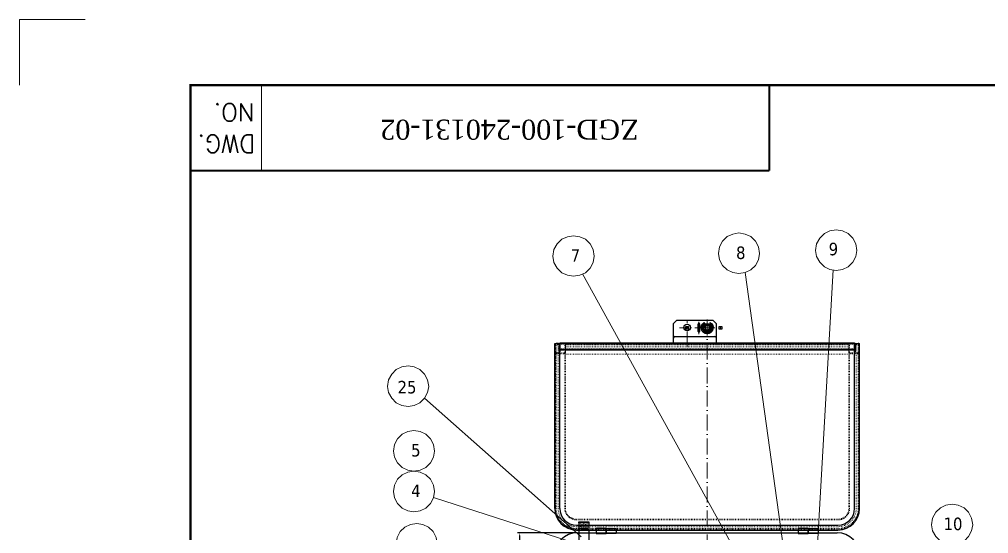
# Model space of a CAD drawing. Header units: millimetres. Extents: x 13152 to 84873, y -6229 to 22177.
# Drawn here: x 28138 to 31046, y 11683 to 13228 of the extents above; entities that cross this region are included whole.
import ezdxf

# ---------------------------------------------------------------- set-up
doc = ezdxf.new("R2010")
doc.units = ezdxf.units.MM
doc.header["$LTSCALE"] = 4
doc.linetypes.add('ACAD_ISO03W100', pattern=[1.18, 0.47, -0.71])
doc.linetypes.add('ACAD_ISO10W100', pattern=[18, 12, -3, 0, -3])
doc.layers.add('1', color=12, linetype='Continuous')
doc.layers.add('2', color=3, linetype='Continuous')
doc.layers.add('paper', color=254, linetype='Continuous', plot=False)
doc.layers.add('标注、文本', color=3, linetype='Continuous', lineweight=25)
doc.layers.add('铁心', color=3, linetype='Continuous', lineweight=0)
doc.styles.add('ROMANS', font='romans.shx', dxfattribs={"bigfont": 'whgtxt.shx'})
doc.styles.add('Tahoma$001', font='tahoma.ttf', dxfattribs={"height": 2.159784})
doc.styles.add('TH_GBDIM', font='romans.shx', dxfattribs={"width": 0.8, "bigfont": 'gbcbig.shx'})
doc.styles.add('Times New Roman_txtstyle_35000.00_0_035000.0000', font='times.ttf', dxfattribs={"height": 35000})
doc.dimstyles.new('TH_GBDIM1', dxfattribs={"dimscale": 3, "dimtxt": 3.5, "dimasz": 2.5, "dimexe": 2, "dimexo": 0, "dimgap": 1.5, "dimtad": 1, "dimdec": 1, "dimzin": 0, "dimdsep": 46, "dimtxsty": 'TH_GBDIM', "dimcen": 2.5, "dimclrd": 3, "dimclre": 256, "dimclrt": 2, "dimadec": 0, "dimazin": 0, "dimtfac": 0.714286, "dimtdec": 1, "dimtmove": 0, "dimatfit": 3, "dimfxl": 1, "dimtzin": 0, "dimlwd": -1, "dimlwe": -1, "dimarcsym": 0})

# ---------------------------------------------------------------- blocks, each defined once
blk = doc.blocks.new('*D208')
at = {"layer": 'Defpoints', "color": 0, "transparency": 16777216}
for p in [(29811.9, 11685.7), (29639, 10822.7), (29769.4, 10822.7)]:
    blk.add_point(p, dxfattribs=at)
at = {"layer": '标注、文本', "transparency": 16777216}
for p, q in [((29811.9, 11685.7), (29633, 11685.7)), ((29769.4, 10822.7), (29633, 10822.7))]:
    blk.add_line(p, q, dxfattribs=at)
at = {"layer": '标注、文本', "color": 3, "transparency": 16777216}
blk.add_line((29639, 11678.2), (29639, 10830.2), dxfattribs=at)
for points in [[(29637.8, 11678.2), (29640.3, 11678.2), (29639, 11685.7)], [(29637.8, 10830.2), (29640.3, 10830.2), (29639, 10822.7)]]:
    blk.add_solid(points, dxfattribs=at)
at = {"layer": '标注、文本', "color": 2, "transparency": 16777216, "insert": (29629.3, 11254.2), "char_height": 10.5, "attachment_point": 5, "rotation": 90, "style": 'TH_GBDIM'}
blk.add_mtext('863.0', dxfattribs=at)
blk = doc.blocks.new('huuuuu')
at = {"layer": '标注、文本', "color": 1, "linetype": 'ACAD_ISO10W100', "lineweight": 18}
for p, q in [((2108, -5579.3), (2153.5, -5579.3)), ((2130.7, -5602.1), (2130.7, -5556.6))]:
    blk.add_line(p, q, dxfattribs=at)
at = {"layer": '标注、文本', "color": 2, "linetype": 'ACAD_ISO03W100', "lineweight": 18}
for p, q in [((2113.7, -5573.3), (2117, -5573.3)), ((2144.5, -5573.3), (2147.7, -5573.3)), ((2113.7, -5585.3), (2117, -5585.3)), ((2144.5, -5585.3), (2147.7, -5585.3))]:
    blk.add_line(p, q, dxfattribs=at)
at = {"layer": '标注、文本'}
for p, q in [((2121.7, -5563.7), (2123.2, -5566.3)), ((2138.2, -5566.3), (2139.7, -5563.7))]:
    blk.add_line(p, q, dxfattribs=at)
for radius in [18, 15]:
    blk.add_arc((2130.7, -5579.3), radius, 120, 60, dxfattribs=at)

msp = doc.modelspace()

# ---------------------------------------------------------------- linework, layer by layer
at = {"layer": '1', "color": 0, "lineweight": 40}
for p in [(30387.58, 13030.25), (28650.99, 12773.71)]:
    msp.add_line(p, (30387.58, 12773.71), dxfattribs=at)
at = {"layer": '1', "color": 0, "lineweight": 40, "const_width": 6.91}
msp.add_lwpolyline([(28650.99, 7583.67), (36228.84, 7583.67), (36228.84, 13030.25), (28650.99, 13030.25), (28650.99, 7583.67)], dxfattribs=at)
at = {"layer": '2', "lineweight": 13}
msp.add_line((28864.11, 13030.25), (28864.11, 12773.71), dxfattribs=at)
at = {"layer": 'paper', "lineweight": 13}
for q in [(28137.9, 13030.25), (28335.24, 13227.59)]:
    msp.add_line((28137.9, 13227.59), q, dxfattribs=at)
at = {"layer": '标注、文本'}
for p, q in [((30099.94, 12313.77), (30109.94, 12323.77)), ((30099.94, 12313.77), (30099.94, 12253.77)), ((30219.94, 12323.77), (30109.94, 12323.77)), ((30137.94, 12297.77), (30137.94, 12305.77)), ((30137.94, 12305.77), (30145.94, 12305.77)), ((30145.94, 12305.77), (30145.94, 12297.77)), ((30174.44, 12290.98), (30174.44, 12312.48)), ((30174.94, 12290.77), (30174.94, 12312.77)), ((30178.94, 12290.77), (30178.94, 12312.77)), ((30179.44, 12290.98), (30179.44, 12312.48)), ((30194.69, 12311.74), (30190.21, 12297.95)), ((30194.69, 12311.74), (30209.19, 12311.74)), ((30195.44, 12300.27), (30195.44, 12303.27)), ((30208.44, 12300.27), (30208.44, 12303.27)), ((30213.67, 12297.95), (30209.19, 12311.74)), ((30219.94, 12323.77), (30229.94, 12313.77)), ((30229.94, 12253.77), (30229.94, 12313.77)), ((30237.94, 12297.77), (30237.94, 12305.77)), ((30237.94, 12305.77), (30245.94, 12305.77)), ((30245.94, 12305.77), (30245.94, 12297.77)), ((30104.94, 12275.18), (30224.94, 12275.18)), ((30145.94, 12297.77), (30137.94, 12297.77)), ((30190.21, 12297.95), (30201.94, 12289.43)), ((30201.94, 12289.43), (30213.67, 12297.95)), ((30245.94, 12297.77), (30237.94, 12297.77)), ((29744.44, 11759.27), (29744.44, 12254.77)), ((29744.44, 12254.77), (29759.44, 12254.77)), ((29746.48, 12254.27), (29748.48, 12254.27)), ((29755.44, 12254.27), (29748.44, 12254.27)), ((29754.44, 12254.27), (30649.44, 12254.27)), ((29757.44, 12252.27), (29757.44, 12229.27)), ((29759.44, 12256.27), (30644.44, 12256.27)), ((29759.44, 12256.27), (29759.44, 12254.27)), ((29759.44, 11759.27), (29759.44, 12254.77)), ((29759.44, 12254.27), (30644.44, 12254.27)), ((29759.44, 12252.27), (29759.44, 12229.27)), ((29774.48, 12254.27), (29776.48, 12254.27)), ((30099.94, 12263.77), (30099.94, 12253.77)), ((30099.94, 12253.77), (30229.94, 12253.77)), ((30229.94, 12253.77), (30229.94, 12263.77)), ((30629.4, 12254.27), (30627.4, 12254.27)), ((30644.44, 12256.27), (30644.44, 12254.27)), ((30644.44, 12254.77), (30659.44, 12254.77)), ((30644.44, 11759.27), (30644.44, 12254.77)), ((30644.44, 12252.27), (30644.44, 12229.27)), ((30646.44, 12252.27), (30646.44, 12229.27)), ((30648.44, 12254.27), (30655.44, 12254.27)), ((30657.4, 12254.27), (30655.4, 12254.27)), ((30659.44, 11759.27), (30659.44, 12254.77)), ((29759.44, 12241.77), (29757.44, 12241.77)), ((29759.44, 12236.77), (29757.44, 12236.77)), ((29759.44, 12229.27), (29757.44, 12229.27)), ((29759.44, 12237.27), (30644.44, 12237.27)), ((29759.44, 12235.27), (30644.44, 12235.27)), ((30644.44, 12241.77), (30646.44, 12241.77)), ((30644.44, 12236.77), (30646.44, 12236.77)), ((30644.44, 12229.27), (30646.44, 12229.27)), ((29809.44, 11709.27), (30594.44, 11709.27)), ((29809.44, 11694.27), (30594.44, 11694.27)), ((29816.94, 11719.27), (29846.94, 11719.27)), ((29816.94, 11716.27), (29816.94, 11719.27)), ((29846.94, 11716.27), (29816.94, 11716.27)), ((29816.94, 11716.27), (29816.94, 11637.36)), ((29821.94, 11715.77), (29822.44, 11716.27)), ((29846.94, 11719.27), (29846.94, 11716.27)), ((29846.94, 11716.27), (29846.94, 11637.36)), ((29868.94, 11698.67), (29868.94, 11683.67)), ((29898.94, 11698.67), (29868.94, 11698.67)), ((29898.94, 11698.67), (29898.94, 11683.67)), ((29898.94, 11683.67), (29898.94, 11698.67)), ((29898.94, 11683.67), (29898.94, 11698.67)), ((29898.94, 11698.67), (29928.94, 11698.67)), ((29928.94, 11698.67), (29928.94, 11683.67)), ((30504.94, 11698.67), (30474.94, 11698.67)), ((30474.94, 11698.67), (30474.94, 11683.67)), ((30504.94, 11698.67), (30504.94, 11683.67)), ((30504.94, 11683.67), (30504.94, 11698.67)), ((30504.94, 11698.67), (30534.94, 11698.67)), ((30504.94, 11683.67), (30504.94, 11698.67)), ((30534.94, 11698.67), (30534.94, 11683.67)), ((29811.94, 11685.67), (30591.94, 11685.67)), ((29868.94, 11683.67), (29898.94, 11683.67)), ((29928.94, 11683.67), (29898.94, 11683.67)), ((30474.94, 11683.67), (30504.94, 11683.67)), ((30534.94, 11683.67), (30504.94, 11683.67))]:
    msp.add_line(p, q, dxfattribs=at)
at = {"layer": '标注、文本', "color": 1, "linetype": 'ACAD_ISO10W100', "lineweight": 18}
for p, q in [((30141.94, 12305.77), (30141.94, 12297.77)), ((30141.96, 12242.82), (30141.96, 12324.35)), ((30176.94, 12282.28), (30176.94, 12319.28)), ((30176.94, 12310.77), (30176.94, 12288.77)), ((30201.94, 12326.08), (30201.94, 12110.85)), ((30201.94, 12318.53), (30201.94, 12285)), ((30201.94, 12293.23), (30201.94, 12310.31)), ((30241.94, 12305.77), (30241.94, 12297.77)), ((30212.87, 12301.77), (30118.93, 12301.77)), ((30186.07, 12301.77), (30217.8, 12301.77)), ((29761.35, 12239.27), (29756.03, 12239.27)), ((30642.53, 12239.27), (30647.85, 12239.27)), ((30201.94, 11488.36), (30201.94, 12160.65)), ((29831.94, 11716.27), (29831.94, 11696.27))]:
    msp.add_line(p, q, dxfattribs=at)
at = {"layer": '标注、文本', "color": 2, "linetype": 'ACAD_ISO03W100', "lineweight": 18}
for p, q in [((29746.48, 12254.27), (29746.48, 12228.27)), ((29746.94, 12250.27), (29746.94, 11759.26)), ((29746.94, 12250.27), (29754.44, 12250.27)), ((29748.48, 12228.27), (29748.48, 12254.27)), ((29754.44, 11759.27), (29754.44, 12254.77)), ((29754.44, 12254.27), (29754.44, 12250.27)), ((29754.44, 12252.27), (30649.44, 12252.27)), ((29774.48, 12228.27), (29774.48, 12254.27)), ((29776.44, 12252.27), (30627.44, 12252.27)), ((29776.44, 12222.27), (29776.44, 12252.27)), ((29776.44, 12250.27), (30627.44, 12250.27)), ((29776.48, 12254.27), (29776.48, 12228.27)), ((30099.94, 12255.77), (30229.94, 12255.77)), ((30627.4, 12254.27), (30627.4, 12228.27)), ((30627.44, 12252.27), (30627.44, 12222.27)), ((30629.4, 12228.27), (30629.4, 12254.27)), ((30649.44, 11759.27), (30649.44, 12254.77)), ((30649.44, 12254.27), (30649.44, 12250.27)), ((30649.44, 12250.27), (30656.94, 12250.27)), ((30655.4, 12228.27), (30655.4, 12254.27)), ((30656.94, 12250.27), (30656.94, 11759.26)), ((30657.4, 12254.27), (30657.4, 12228.27)), ((29746.44, 12223.27), (29746.44, 11759.76)), ((29746.44, 12223.27), (29776.44, 12223.27)), ((29748.44, 12223.27), (29748.44, 11759.76)), ((29750.48, 12226.27), (29772.48, 12226.27)), ((29750.48, 12224.27), (29772.48, 12224.27)), ((29759.44, 12238.77), (30644.44, 12238.77)), ((29759.44, 12236.77), (30644.44, 12236.77)), ((29774.44, 12223.27), (29774.44, 11759.76)), ((29776.44, 12244.27), (30627.44, 12244.27)), ((29776.44, 12223.27), (29776.44, 11759.76)), ((29776.44, 12222.27), (30627.44, 12222.27)), ((30627.44, 12223.27), (30627.44, 11759.76)), ((30627.44, 12223.27), (30657.44, 12223.27)), ((30629.44, 12223.27), (30629.44, 11759.76)), ((30653.4, 12226.27), (30631.4, 12226.27)), ((30653.4, 12224.27), (30631.4, 12224.27)), ((30655.44, 12223.27), (30655.44, 11759.76)), ((30657.44, 12223.27), (30657.44, 11759.76)), ((30594.44, 11726.76), (29809.44, 11726.76)), ((30594.44, 11724.76), (29809.44, 11724.76)), ((29809.44, 11704.27), (30594.44, 11704.27)), ((30594.44, 11698.76), (29809.44, 11698.76)), ((29809.44, 11696.76), (30594.44, 11696.76)), ((30594.44, 11696.76), (29809.44, 11696.76)), ((29821.94, 11699.27), (29821.94, 11715.77)), ((29821.94, 11715.77), (29841.94, 11715.77)), ((29821.94, 11699.27), (29824.94, 11696.27)), ((29841.94, 11699.27), (29821.94, 11699.27)), ((29822.44, 11716.27), (29841.44, 11716.27)), ((29838.94, 11696.27), (29824.94, 11696.27)), ((29825.94, 11716.27), (29825.94, 11696.27)), ((29826.94, 11716.27), (29826.94, 11696.27)), ((29836.94, 11716.27), (29836.94, 11696.27)), ((29837.94, 11716.27), (29837.94, 11696.27)), ((29838.94, 11696.27), (29841.94, 11699.27)), ((29841.44, 11716.27), (29841.94, 11715.77)), ((29841.94, 11715.77), (29841.94, 11699.27)), ((29898.94, 11697.2), (29898.94, 11691.17)), ((29898.94, 11687.53), (29898.94, 11693.57)), ((30504.94, 11697.2), (30504.94, 11691.17)), ((29868.94, 11685.13), (29868.94, 11691.17)), ((30534.94, 11685.13), (30534.94, 11691.17))]:
    msp.add_line(p, q, dxfattribs=at)
at = {"layer": '标注、文本'}
for centre, radius in [((30141.96, 12302.35), 10), ((30201.94, 12301.77), 12.33), ((30201.94, 12301.77), 7)]:
    msp.add_circle(centre, radius, dxfattribs=at)
for centre, radius, start, end in [((30176.94, 12312.48), 2.5, 0, 180), ((30176.94, 12312.77), 2, 0, 180), ((30201.94, 12303.27), 6.5, 0, 180), ((30104.94, 12270.18), 5, 90, 180), ((30176.94, 12290.98), 2.5, 180, 0), ((30176.94, 12290.77), 2, 180, 0), ((30201.94, 12300.27), 6.5, 180, 0), ((30224.94, 12270.18), 5, 0, 90), ((29755.44, 12252.27), 2, 0, 90), ((30648.44, 12252.27), 2, 90, 180), ((29809.44, 11759.27), 65, 180, 270), ((29809.44, 11759.27), 50, 180, 270), ((30594.44, 11759.27), 65, 270, 0), ((30594.44, 11759.27), 50, 270, 0), ((29811.94, 11618.17), 67.5, 90, 180), ((30591.94, 11618.17), 67.5, 0, 90)]:
    msp.add_arc(centre, radius, start, end, dxfattribs=at)
at = {"layer": '标注、文本', "color": 2, "linetype": 'ACAD_ISO03W100', "lineweight": 18}
for centre, radius, start, end in [((29750.48, 12228.27), 4, 180, 270), ((29750.48, 12228.27), 2, 180, 270), ((29772.48, 12228.27), 2, 270, 0), ((29772.48, 12228.27), 4, 270, 0), ((30631.4, 12228.27), 4, 180, 270), ((30631.4, 12228.27), 2, 180, 270), ((30653.4, 12228.27), 2, 270, 0), ((30653.4, 12228.27), 4, 270, 0), ((29809.44, 11759.76), 63, 180, 270), ((29809.44, 11759.26), 62.5, 180, 270), ((29809.44, 11759.76), 61, 180, 270), ((29809.44, 11759.27), 55, 180, 270), ((29809.44, 11759.76), 35, 180, 270), ((29809.44, 11759.76), 33, 180, 270), ((30594.44, 11759.76), 33, 270, 0), ((30594.44, 11759.76), 63, 270, 0), ((30594.44, 11759.76), 35, 270, 0), ((30594.44, 11759.76), 61, 270, 0), ((30594.44, 11759.27), 55, 270, 0), ((30594.44, 11759.26), 62.5, 270, 0)]:
    msp.add_arc(centre, radius, start, end, dxfattribs=at)
at = {"layer": '铁心', "lineweight": 13}
for points in [[(30650.89, 12533.92), (30647.58, 12553.8), (30638.54, 12570.97), (30624.69, 12584.82), (30607.52, 12592.35), (30589.15, 12595.66), (30570.48, 12592.35), (30553.61, 12584.82), (30539.75, 12570.97), (30530.42, 12553.8), (30527.41, 12533.92), (30530.42, 12515.25), (30539.75, 12498.38), (30553.61, 12484.53), (30570.48, 12476.7), (30589.15, 12473.68), (30607.52, 12476.7), (30624.69, 12484.53), (30638.54, 12498.38), (30647.58, 12515.25)], [(29862.7, 12516.33), (29859.38, 12536.21), (29850.35, 12553.38), (29836.49, 12567.24), (29819.33, 12574.77), (29800.95, 12578.08), (29782.28, 12574.77), (29765.41, 12567.24), (29751.56, 12553.38), (29742.22, 12536.21), (29739.21, 12516.33), (29742.22, 12497.66), (29751.56, 12480.79), (29765.41, 12466.94), (29782.28, 12459.11), (29800.95, 12456.1), (29819.33, 12459.11), (29836.49, 12466.94), (29850.35, 12480.79), (29859.38, 12497.66)], [(30358.88, 12524.46), (30355.57, 12544.33), (30346.53, 12561.5), (30332.67, 12575.36), (30315.51, 12582.89), (30297.13, 12586.2), (30278.46, 12582.89), (30261.59, 12575.36), (30247.74, 12561.5), (30238.4, 12544.33), (30235.39, 12524.46), (30238.4, 12505.78), (30247.74, 12488.92), (30261.59, 12475.06), (30278.46, 12467.23), (30297.13, 12464.22), (30315.51, 12467.23), (30332.67, 12475.06), (30346.53, 12488.92), (30355.57, 12505.78)], [(29366.23, 12125.48), (29362.92, 12145.36), (29353.89, 12162.53), (29340.03, 12176.38), (29322.86, 12183.91), (29304.49, 12187.22), (29285.82, 12183.91), (29268.95, 12176.38), (29255.1, 12162.53), (29245.76, 12145.36), (29242.75, 12125.48), (29245.76, 12106.81), (29255.1, 12089.94), (29268.95, 12076.09), (29285.82, 12068.26), (29304.49, 12065.24), (29322.86, 12068.26), (29340.03, 12076.09), (29353.89, 12089.94), (29362.92, 12106.81)], [(29383.8, 11931.46), (29380.49, 11951.34), (29371.45, 11968.5), (29357.6, 11982.36), (29340.43, 11989.89), (29322.06, 11993.2), (29303.38, 11989.89), (29286.52, 11982.36), (29272.66, 11968.5), (29263.32, 11951.34), (29260.31, 11931.46), (29263.32, 11912.78), (29272.66, 11895.92), (29286.52, 11882.06), (29303.38, 11874.23), (29322.06, 11871.22), (29340.43, 11874.23), (29357.6, 11882.06), (29371.45, 11895.92), (29380.49, 11912.78)], [(29383.8, 11809.48), (29380.49, 11829.36), (29371.45, 11846.52), (29357.6, 11860.38), (29340.43, 11867.91), (29322.06, 11871.22), (29303.38, 11867.91), (29286.52, 11860.38), (29272.66, 11846.52), (29263.32, 11829.36), (29260.31, 11809.48), (29263.32, 11790.8), (29272.66, 11773.94), (29286.52, 11760.08), (29303.38, 11752.25), (29322.06, 11749.24), (29340.43, 11752.25), (29357.6, 11760.08), (29371.45, 11773.94), (29380.49, 11790.8)], [(30998.91, 11710.32), (30995.6, 11730.2), (30986.57, 11747.36), (30972.71, 11761.22), (30955.54, 11768.75), (30937.17, 11772.06), (30918.5, 11768.75), (30901.63, 11761.22), (30887.78, 11747.36), (30878.44, 11730.2), (30875.43, 11710.32), (30878.44, 11691.64), (30887.78, 11674.78), (30901.63, 11660.92), (30918.5, 11653.09), (30937.17, 11650.08), (30955.54, 11653.09), (30972.71, 11660.92), (30986.57, 11674.78), (30995.6, 11691.64)], [(29392.08, 11652.38), (29388.76, 11672.26), (29379.73, 11689.43), (29365.87, 11703.29), (29348.7, 11710.82), (29330.33, 11714.13), (29311.66, 11710.82), (29294.79, 11703.29), (29280.94, 11689.43), (29271.6, 11672.26), (29268.59, 11652.38), (29271.6, 11633.71), (29280.94, 11616.84), (29294.79, 11602.99), (29311.66, 11595.16), (29330.33, 11592.15), (29348.7, 11595.16), (29365.87, 11602.99), (29379.73, 11616.84), (29388.76, 11633.71)]]:
    msp.add_lwpolyline(points, close=True, dxfattribs=at)
for points in [[(30320.39, 11571.17), (29827.91, 12463.02), (29827.91, 12463.02)], [(30431.94, 11633.17), (30315.51, 12467.23), (30315.51, 12467.23)], [(30531.94, 11633.17), (30579.81, 12475.19), (30579.81, 12475.19)], [(29824.17, 11673.86), (29353.89, 12089.94), (29353.89, 12089.94)], [(30065.43, 11571.17), (29380.26, 11792.17), (29380.26, 11792.17)]]:
    msp.add_lwpolyline(points, dxfattribs=at)

# ---------------------------------------------------------------- block references
at = {"layer": '标注、文本', "xscale": -1}
msp.add_blockref('huuuuu', (32332.65, 17881.08), dxfattribs=at)

# ---------------------------------------------------------------- texts
at = {"layer": '2', "lineweight": 13, "style": 'ROMANS'}
for s, p in [('NO.', (28843.97, 12975.08)), ('DWG.', (28845.87, 12880.56))]:
    msp.add_text(s, height=53.282, rotation=180, dxfattribs=at).set_placement(p)
at = {"layer": '标注、文本', "color": 7, "ltscale": 85.747681, "insert": (29995.89, 12927.18), "char_height": 60, "attachment_point": 7, "rotation": 180, "style": 'Times New Roman_txtstyle_35000.00_0_035000.0000'}
msp.add_mtext('ZGD-100-240131-02', dxfattribs=at)
at = {"layer": '铁心', "lineweight": 13, "style": 'Tahoma$001'}
for s, height, p in [('7', 37.59, (29792.47, 12499.91)), ('8', 37.59, (30288.65, 12508.03)), ('9', 37.59, (30566.53, 12519.19)), ('25', 37.589, (29272.97, 12104.45)), ('5', 37.59, (29313.57, 11915.04)), ('4', 37.59, (29313.57, 11793.06)), ('10', 37.589, (30911.49, 11693.9))]:
    msp.add_text(s, height=height, dxfattribs=at).set_placement(p)

# ---------------------------------------------------------------- dimensions: what is measured, and where the dimension line sits
at = {"layer": '标注、文本'}
dim = msp.add_linear_dim(base=(29639.02, 10822.67), p1=(29811.94, 11685.67), p2=(29769.44, 10822.67), angle=90, dimstyle='TH_GBDIM1', dxfattribs=at)
dim.commit()
dim.dimension.update_dxf_attribs({"geometry": '*D208', "text_midpoint": (29629.27, 11254.17)})

doc.saveas('drawing.dxf')
